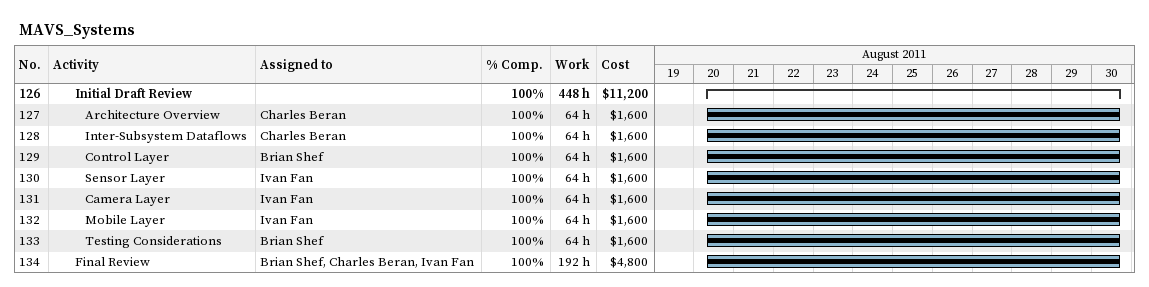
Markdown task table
MAVS_Systems

| ID | Level | Task | Start | Finish | Resources | % complete | Work (h) | Cost ($) |
|---|---|---|---|---|---|---|---|---|
| 126 | 3 | **Initial Draft Review** | 2011-08-20 | 2011-08-30 |  | 100 | 448 | 11200 |
| 127 | 4 | Architecture Overview | 2011-08-20 | 2011-08-30 | Charles Beran | 100 | 64 | 1600 |
| 128 | 4 | Inter-Subsystem Dataflows | 2011-08-20 | 2011-08-30 | Charles Beran | 100 | 64 | 1600 |
| 129 | 4 | Control Layer | 2011-08-20 | 2011-08-30 | Brian Shef | 100 | 64 | 1600 |
| 130 | 4 | Sensor Layer | 2011-08-20 | 2011-08-30 | Ivan Fan | 100 | 64 | 1600 |
| 131 | 4 | Camera Layer | 2011-08-20 | 2011-08-30 | Ivan Fan | 100 | 64 | 1600 |
| 132 | 4 | Mobile Layer | 2011-08-20 | 2011-08-30 | Ivan Fan | 100 | 64 | 1600 |
| 133 | 4 | Testing Considerations | 2011-08-20 | 2011-08-30 | Brian Shef | 100 | 64 | 1600 |
| 134 | 3 | Final Review | 2011-08-20 | 2011-08-30 | Brian Shef, Charles Beran, Ivan Fan | 100 | 192 | 4800 |
